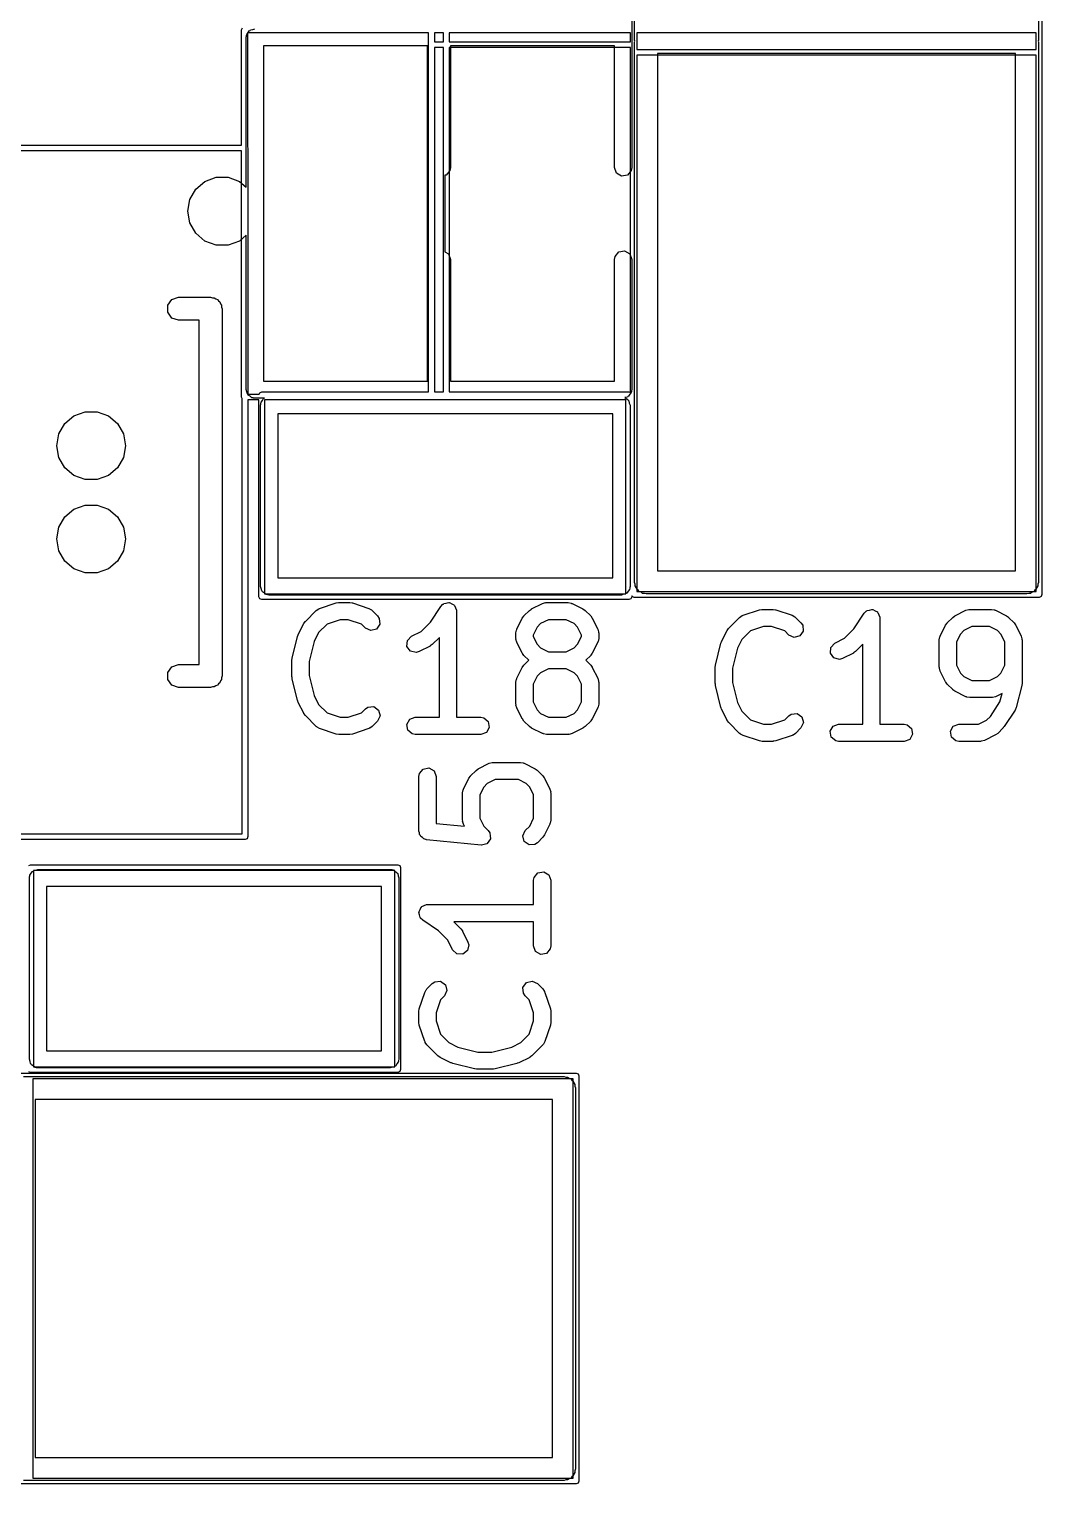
# Model space of a CAD drawing. Extents: x 107 to 207, y -142 to -86.
# Drawn here: x 181.63 to 190.45, y -111.5 to -98.82 of the extents above; entities that cross this region are included whole.
import ezdxf

# ---------------------------------------------------------------- set-up
doc = ezdxf.new("R2010")
doc.units = 0
doc.layers.add('BLACK', color=7, linetype='CONTINUOUS')

msp = doc.modelspace()

# ---------------------------------------------------------------- linework, layer by layer
at = {"layer": 'BLACK', "linetype": 'CONTINUOUS'}
for p, q in [((190.455, -94.105), (190.455, -98.83)), ((186.905, -98.92), (186.905, -94.21)), ((190.425, -94.21), (190.425, -98.92)), ((186.88, -97.76), (186.88, -98.895)), ((183.48, -98.83), (183.487322, -98.812322)), ((183.48, -99.835), (183.48, -98.83)), ((183.522805, -98.87909), (183.524523, -98.869348)), ((183.524523, -98.869348), (183.537048, -98.85442)), ((183.53, -98.855), (183.53, -99.847928)), ((185.11, -98.855), (183.53, -98.855)), ((183.537048, -98.85442), (183.546791, -98.837547)), ((183.546791, -98.837547), (183.553149, -98.835232)), ((183.553149, -98.835232), (183.5575, -98.830048)), ((183.5575, -98.830048), (183.576691, -98.826663)), ((183.576691, -98.826663), (183.595, -98.82)), ((185.11, -101.985), (185.11, -98.855)), ((185.16, -98.855), (185.16, -98.935)), ((185.24, -98.855), (185.16, -98.855)), ((185.24, -98.935), (185.24, -98.855)), ((185.29, -98.855), (185.29, -98.935)), ((186.87, -98.855), (185.29, -98.855)), ((186.87, -98.935), (186.87, -98.855)), ((186.925, -98.855), (186.925, -99)), ((190.405, -98.855), (186.925, -98.855)), ((190.405, -99), (190.405, -98.855)), ((190.455, -98.83), (190.455, -103.75)), ((183.52, -98.895), (183.521717, -98.885258)), ((183.52, -100.200538), (183.52, -98.895)), ((183.521139, -98.881976), (183.522805, -98.87909)), ((183.521717, -98.885258), (183.521139, -98.881976)), ((183.67, -98.97), (183.67, -101.89)), ((185.1, -98.97), (183.67, -98.97)), ((185.1, -101.89), (185.1, -98.97)), ((185.16, -98.935), (185.24, -98.935)), ((185.16, -98.985), (185.16, -101.985)), ((185.24, -98.985), (185.16, -98.985)), ((185.24, -101.985), (185.24, -98.985)), ((185.29, -98.935), (186.87, -98.935)), ((185.29, -98.985), (185.29, -101.985)), ((186.87, -98.985), (185.29, -98.985)), ((186.73, -98.97), (185.3, -98.97)), ((185.3, -98.97), (185.3, -100.03)), ((186.73, -100.03), (186.73, -98.97)), ((186.87, -101.991212), (186.87, -98.985)), ((186.88, -98.895), (186.88, -100.03)), ((186.907436, -98.9275), (186.905, -98.92)), ((186.905, -98.935), (186.907436, -98.9275)), ((186.905, -103.645), (186.905, -98.935)), ((186.925, -99), (190.405, -99)), ((190.425, -98.92), (190.422563, -98.9275)), ((190.422563, -98.9275), (190.425, -98.935)), ((190.425, -98.935), (190.425, -103.645)), ((186.925, -99.05), (186.925, -103.725)), ((190.405, -99.05), (186.925, -99.05)), ((187.105, -99.035), (187.105, -103.545)), ((190.225, -99.035), (187.105, -99.035)), ((190.225, -103.545), (190.225, -99.035)), ((190.405, -103.725), (190.405, -99.05)), ((179.96, -99.835), (183.48, -99.835)), ((183.48, -99.885), (179.985, -99.885)), ((183.48, -102.03), (183.48, -99.885)), ((183.53, -99.847928), (183.535, -99.86)), ((183.535, -99.86), (183.535, -102.005)), ((183.16, -100.150192), (183.257906, -100.114558)), ((183.257906, -100.114558), (183.362094, -100.114558)), ((183.362094, -100.114558), (183.46, -100.150192)), ((185.2625, -100.094952), (185.25, -100.097156)), ((185.25, -100.097156), (185.25, -100.763053)), ((185.295477, -100.055652), (185.2625, -100.094952)), ((185.3, -100.03), (185.295477, -100.055652)), ((186.747547, -100.078209), (186.73, -100.03)), ((186.791976, -100.103861), (186.747547, -100.078209)), ((186.8425, -100.094952), (186.791976, -100.103861)), ((186.875477, -100.055652), (186.8425, -100.094952)), ((186.88, -100.03), (186.875477, -100.055652)), ((183.028092, -100.307394), (183.080187, -100.217164)), ((183.080187, -100.217164), (183.16, -100.150192)), ((183.46, -100.150192), (183.52, -100.200538)), ((183.01, -100.41), (183.028092, -100.307394)), ((183.028092, -100.512606), (183.01, -100.41)), ((183.080187, -100.602836), (183.028092, -100.512606)), ((183.16, -100.669808), (183.080187, -100.602836)), ((183.52, -100.619461), (183.46, -100.669808)), ((183.52, -101.965), (183.52, -100.619461)), ((183.257906, -100.705442), (183.16, -100.669808)), ((183.362094, -100.705442), (183.257906, -100.705442)), ((183.46, -100.669808), (183.362094, -100.705442)), ((185.25, -100.763053), (185.282453, -100.781791)), ((186.734523, -100.804348), (186.7675, -100.765048)), ((186.7675, -100.765048), (186.818024, -100.756139)), ((186.818024, -100.756139), (186.862453, -100.781791)), ((185.282453, -100.781791), (185.3, -100.83)), ((185.3, -100.83), (185.3, -101.89)), ((186.73, -100.83), (186.734523, -100.804348)), ((186.73, -101.89), (186.73, -100.83)), ((186.862453, -100.781791), (186.88, -100.83)), ((186.88, -100.83), (186.88, -101.965)), ((182.835694, -101.229098), (182.872021, -101.179098)), ((182.835694, -101.290902), (182.835694, -101.229098)), ((182.872021, -101.179098), (182.9308, -101.16)), ((182.9308, -101.16), (183.21, -101.16)), ((183.21, -101.16), (183.225063, -101.164894)), ((183.225063, -101.164894), (183.240902, -101.164894)), ((183.240902, -101.164894), (183.253715, -101.174203)), ((183.253715, -101.174203), (183.268779, -101.179098)), ((183.268779, -101.179098), (183.278088, -101.191911)), ((183.278088, -101.191911), (183.290902, -101.201221)), ((183.290902, -101.201221), (183.295796, -101.216284)), ((183.295796, -101.216284), (183.305106, -101.229098)), ((183.305106, -101.229098), (183.305106, -101.244937)), ((183.305106, -101.244937), (183.31, -101.26)), ((183.31, -101.26), (183.31, -104.46)), ((182.872021, -101.340902), (182.835694, -101.290902)), ((182.9308, -101.36), (182.872021, -101.340902)), ((183.11, -101.36), (182.9308, -101.36)), ((183.11, -104.36), (183.11, -101.36)), ((183.67, -101.89), (185.1, -101.89)), ((185.3, -101.89), (186.73, -101.89)), ((183.485, -102.042071), (183.48, -102.03)), ((183.485, -105.835), (183.485, -102.042071)), ((183.526663, -101.983308), (183.52, -101.965)), ((183.530048, -102.0025), (183.526663, -101.983308)), ((183.535232, -102.00685), (183.530048, -102.0025)), ((183.535, -102.005), (183.632071, -102.005)), ((183.537547, -102.013209), (183.535232, -102.00685)), ((183.55442, -102.022951), (183.537547, -102.013209)), ((183.569348, -102.035477), (183.55442, -102.022951)), ((183.57909, -102.037194), (183.569348, -102.035477)), ((183.581976, -102.038861), (183.57909, -102.037194)), ((183.585258, -102.038282), (183.581976, -102.038861)), ((183.595, -102.04), (183.585258, -102.038282)), ((183.678345, -102.04), (183.595, -102.04)), ((183.632071, -102.005), (183.637322, -101.992322)), ((183.637322, -101.992322), (183.655, -101.985)), ((183.655, -101.985), (185.11, -101.985)), ((183.662048, -102.05942), (183.671791, -102.042547)), ((183.671791, -102.042547), (183.678149, -102.040232)), ((183.678149, -102.040232), (183.678345, -102.04)), ((185.16, -101.985), (185.24, -101.985)), ((185.29, -101.985), (186.855, -101.985)), ((186.823308, -102.033336), (186.821137, -102.034126)), ((186.821137, -102.034126), (186.830579, -102.042048)), ((186.8425, -102.029952), (186.823308, -102.033336)), ((186.830579, -102.042048), (186.847453, -102.051791)), ((186.84685, -102.024767), (186.8425, -102.029952)), ((186.853209, -102.022453), (186.84685, -102.024767)), ((186.862951, -102.005579), (186.853209, -102.022453)), ((186.855, -101.985), (186.87, -101.991212)), ((186.875477, -101.990652), (186.862951, -102.005579)), ((186.877194, -101.980909), (186.875477, -101.990652)), ((186.878861, -101.978024), (186.877194, -101.980909)), ((186.88, -101.965), (186.878282, -101.974741)), ((186.878282, -101.974741), (186.878861, -101.978024)), ((182.0188, -102.193792), (182.116706, -102.158158)), ((182.116706, -102.158158), (182.220894, -102.158158)), ((182.220894, -102.158158), (182.3188, -102.193792)), ((183.63, -102.055), (183.535, -102.055)), ((183.535, -102.055), (183.535, -105.86)), ((183.63, -103.77), (183.63, -102.055)), ((183.645, -102.1), (183.646717, -102.090258)), ((183.645, -103.68), (183.645, -102.1)), ((183.646139, -102.086976), (183.647805, -102.08409)), ((183.646717, -102.090258), (183.646139, -102.086976)), ((183.647805, -102.08409), (183.649523, -102.074348)), ((183.649523, -102.074348), (183.662048, -102.05942)), ((183.68, -102.055), (183.68, -103.745)), ((185.135, -102.055), (183.68, -102.055)), ((185.265, -102.055), (185.135, -102.055)), ((186.83, -102.055), (185.265, -102.055)), ((186.83, -103.745), (186.83, -102.055)), ((186.847453, -102.051791), (186.849767, -102.058149)), ((186.849767, -102.058149), (186.854952, -102.0625)), ((186.854952, -102.0625), (186.858336, -102.081691)), ((186.858336, -102.081691), (186.865, -102.1)), ((186.865, -102.1), (186.865, -103.68)), ((181.886892, -102.350994), (181.938987, -102.260764)), ((181.938987, -102.260764), (182.0188, -102.193792)), ((182.3188, -102.193792), (182.398613, -102.260764)), ((182.398613, -102.260764), (182.450708, -102.350994)), ((183.795, -102.175), (183.795, -103.605)), ((186.715, -102.175), (183.795, -102.175)), ((186.715, -103.605), (186.715, -102.175)), ((181.8688, -102.4536), (181.886892, -102.350994)), ((182.450708, -102.350994), (182.4688, -102.4536)), ((181.886892, -102.556206), (181.8688, -102.4536)), ((182.4688, -102.4536), (182.450708, -102.556206)), ((181.938987, -102.646436), (181.886892, -102.556206)), ((182.0188, -102.713408), (181.938987, -102.646436)), ((182.398613, -102.646436), (182.3188, -102.713408)), ((182.450708, -102.556206), (182.398613, -102.646436)), ((182.116706, -102.749042), (182.0188, -102.713408)), ((182.220894, -102.749042), (182.116706, -102.749042)), ((182.3188, -102.713408), (182.220894, -102.749042)), ((181.938987, -103.073564), (182.0188, -103.006592)), ((182.0188, -103.006592), (182.116706, -102.970958)), ((182.116706, -102.970958), (182.220894, -102.970958)), ((182.220894, -102.970958), (182.3188, -103.006592)), ((182.3188, -103.006592), (182.398613, -103.073564)), ((181.8688, -103.2664), (181.886892, -103.163794)), ((181.886892, -103.163794), (181.938987, -103.073564)), ((182.398613, -103.073564), (182.450708, -103.163794)), ((182.450708, -103.163794), (182.4688, -103.2664)), ((181.886892, -103.369006), (181.8688, -103.2664)), ((182.4688, -103.2664), (182.450708, -103.369006)), ((181.938987, -103.459236), (181.886892, -103.369006)), ((182.450708, -103.369006), (182.398613, -103.459236)), ((182.0188, -103.526208), (181.938987, -103.459236)), ((182.116706, -103.561842), (182.0188, -103.526208)), ((182.220894, -103.561842), (182.116706, -103.561842)), ((182.3188, -103.526208), (182.220894, -103.561842)), ((182.398613, -103.459236), (182.3188, -103.526208)), ((187.105, -103.545), (190.225, -103.545)), ((183.651663, -103.698308), (183.645, -103.68)), ((183.795, -103.605), (186.715, -103.605)), ((186.863861, -103.693024), (186.862194, -103.695909)), ((186.865, -103.68), (186.863282, -103.689741)), ((186.863282, -103.689741), (186.863861, -103.693024)), ((186.909894, -103.660062), (186.905, -103.645)), ((186.909894, -103.675902), (186.909894, -103.660062)), ((186.919203, -103.688715), (186.909894, -103.675902)), ((186.924098, -103.703779), (186.919203, -103.688715)), ((190.410796, -103.688715), (190.405902, -103.703779)), ((190.420106, -103.675902), (190.410796, -103.688715)), ((190.425, -103.645), (190.420106, -103.660062)), ((190.420106, -103.660062), (190.420106, -103.675902)), ((183.637322, -103.787678), (183.63, -103.77)), ((183.655, -103.795), (183.637322, -103.787678)), ((183.655048, -103.7175), (183.651663, -103.698308)), ((186.855, -103.795), (183.655, -103.795)), ((183.660232, -103.72185), (183.655048, -103.7175)), ((183.662547, -103.728209), (183.660232, -103.72185)), ((183.67942, -103.737951), (183.662547, -103.728209)), ((183.694348, -103.750477), (183.67942, -103.737951)), ((183.68, -103.745), (186.83, -103.745)), ((183.70409, -103.752194), (183.694348, -103.750477)), ((183.706976, -103.753861), (183.70409, -103.752194)), ((183.710258, -103.753282), (183.706976, -103.753861)), ((183.72, -103.755), (183.710258, -103.753282)), ((186.79, -103.755), (183.72, -103.755)), ((184.30271, -103.823668), (184.32489, -103.820378)), ((184.32489, -103.820378), (184.326428, -103.819819)), ((184.326428, -103.819819), (184.421666, -103.819819)), ((184.421666, -103.819819), (184.443748, -103.823712)), ((185.262741, -103.826087), (185.283636, -103.819974)), ((185.283636, -103.819974), (185.287585, -103.821706)), ((185.287585, -103.821706), (185.291833, -103.820958)), ((185.291833, -103.820958), (185.310681, -103.83184)), ((186.102411, -103.827737), (186.127377, -103.820311)), ((186.127377, -103.820311), (186.131738, -103.821352)), ((186.131738, -103.821352), (186.135952, -103.819819)), ((186.135952, -103.819819), (186.326428, -103.819819)), ((186.326428, -103.819819), (186.35208, -103.824342)), ((186.808308, -103.748336), (186.79, -103.755)), ((186.8275, -103.744952), (186.808308, -103.748336)), ((186.83185, -103.739767), (186.8275, -103.744952)), ((186.838209, -103.737453), (186.83185, -103.739767)), ((186.847951, -103.720579), (186.838209, -103.737453)), ((186.860477, -103.705652), (186.847951, -103.720579)), ((186.872678, -103.787678), (186.855, -103.795)), ((186.862194, -103.695909), (186.860477, -103.705652)), ((186.88, -103.77), (186.872678, -103.787678)), ((186.882322, -103.767678), (186.88, -103.762071)), ((186.88, -103.762071), (186.88, -103.77)), ((186.9, -103.775), (186.882322, -103.767678)), ((190.43, -103.775), (186.9, -103.775)), ((186.936911, -103.713088), (186.924098, -103.703779)), ((186.925, -103.725), (190.405, -103.725)), ((186.946221, -103.725902), (186.936911, -103.713088)), ((186.961284, -103.730796), (186.946221, -103.725902)), ((186.974098, -103.740106), (186.961284, -103.730796)), ((186.989937, -103.740106), (186.974098, -103.740106)), ((187.005, -103.745), (186.989937, -103.740106)), ((190.325, -103.745), (187.005, -103.745)), ((190.340063, -103.740106), (190.325, -103.745)), ((190.355902, -103.740106), (190.340063, -103.740106)), ((190.368715, -103.730796), (190.355902, -103.740106)), ((190.383779, -103.725902), (190.368715, -103.730796)), ((190.393088, -103.713088), (190.383779, -103.725902)), ((190.405902, -103.703779), (190.393088, -103.713088)), ((190.447678, -103.767678), (190.43, -103.775)), ((190.455, -103.75), (190.447678, -103.767678)), ((184.0353, -103.984643), (184.130538, -103.889405)), ((184.130538, -103.889405), (184.151875, -103.874464)), ((184.151875, -103.874464), (184.156343, -103.874073)), ((184.156343, -103.874073), (184.159854, -103.871287)), ((184.159854, -103.871287), (184.30271, -103.823668)), ((184.443748, -103.823712), (184.445383, -103.823668)), ((184.445383, -103.823668), (184.58824, -103.871287)), ((184.58824, -103.871287), (184.611145, -103.883689)), ((184.611145, -103.883689), (184.613492, -103.88751)), ((184.613492, -103.88751), (184.617556, -103.889405)), ((184.617556, -103.889405), (184.665175, -103.937024)), ((184.665175, -103.937024), (184.680115, -103.958361)), ((185.125285, -103.989896), (185.216405, -103.853216)), ((185.216405, -103.853216), (185.234398, -103.834381)), ((185.234398, -103.834381), (185.238537, -103.833169)), ((185.238537, -103.833169), (185.241309, -103.829867)), ((185.241309, -103.829867), (185.262741, -103.826087)), ((185.310681, -103.83184), (185.330616, -103.840587)), ((185.330616, -103.840587), (185.332527, -103.844454)), ((185.332527, -103.844454), (185.336262, -103.84661)), ((185.336262, -103.84661), (185.343706, -103.867063)), ((185.343706, -103.867063), (185.353354, -103.886576)), ((185.353354, -103.886576), (185.352333, -103.890765)), ((185.352333, -103.890765), (185.353809, -103.894819)), ((185.353809, -103.894819), (185.353809, -104.819819)), ((185.926013, -103.956516), (185.939371, -103.938505)), ((185.939371, -103.938505), (185.940062, -103.937024)), ((185.940062, -103.937024), (185.987681, -103.889405)), ((185.987681, -103.889405), (186.006047, -103.876545)), ((186.006047, -103.876545), (186.007173, -103.875356)), ((186.007173, -103.875356), (186.102411, -103.827737)), ((186.35208, -103.824342), (186.355515, -103.827224)), ((186.355515, -103.827224), (186.359969, -103.827737)), ((186.359969, -103.827737), (186.455207, -103.875356)), ((186.455207, -103.875356), (186.473217, -103.888714)), ((186.473217, -103.888714), (186.474699, -103.889405)), ((186.474699, -103.889405), (186.522318, -103.937024)), ((186.522318, -103.937024), (186.535177, -103.95539)), ((187.820538, -103.949405), (187.841875, -103.934464)), ((187.841875, -103.934464), (187.846343, -103.934073)), ((187.846343, -103.934073), (187.849854, -103.931287)), ((187.849854, -103.931287), (187.99271, -103.883668)), ((187.99271, -103.883668), (188.01489, -103.880378)), ((188.01489, -103.880378), (188.016428, -103.879819)), ((188.016428, -103.879819), (188.111666, -103.879819)), ((188.111666, -103.879819), (188.133748, -103.883712)), ((188.133748, -103.883712), (188.135383, -103.883668)), ((188.135383, -103.883668), (188.27824, -103.931287)), ((188.27824, -103.931287), (188.301145, -103.943689)), ((188.301145, -103.943689), (188.303492, -103.94751)), ((188.303492, -103.94751), (188.307556, -103.949405)), ((188.815285, -104.049896), (188.906405, -103.913216)), ((188.906405, -103.913216), (188.924398, -103.894381)), ((188.924398, -103.894381), (188.928537, -103.893169)), ((188.928537, -103.893169), (188.931309, -103.889867)), ((188.931309, -103.889867), (188.952741, -103.886087)), ((188.952741, -103.886087), (188.973636, -103.879974)), ((188.973636, -103.879974), (188.977585, -103.881706)), ((188.977585, -103.881706), (188.981833, -103.880958)), ((188.981833, -103.880958), (189.000681, -103.89184)), ((189.000681, -103.89184), (189.020616, -103.900587)), ((189.020616, -103.900587), (189.022527, -103.904454)), ((189.022527, -103.904454), (189.026262, -103.90661)), ((189.026262, -103.90661), (189.033706, -103.927063)), ((189.033706, -103.927063), (189.043354, -103.946576)), ((189.043354, -103.946576), (189.042333, -103.950765)), ((189.677681, -103.949405), (189.696047, -103.936545)), ((189.696047, -103.936545), (189.697173, -103.935356)), ((189.697173, -103.935356), (189.792411, -103.887737)), ((189.792411, -103.887737), (189.817377, -103.880311)), ((189.817377, -103.880311), (189.821738, -103.881352)), ((189.821738, -103.881352), (189.825952, -103.879819)), ((189.825952, -103.879819), (190.016428, -103.879819)), ((190.016428, -103.879819), (190.04208, -103.884342)), ((190.04208, -103.884342), (190.045515, -103.887224)), ((190.045515, -103.887224), (190.049969, -103.887737)), ((190.049969, -103.887737), (190.145207, -103.935356)), ((190.145207, -103.935356), (190.163217, -103.948714)), ((183.973632, -104.099373), (184.021251, -104.004135)), ((184.021251, -104.004135), (184.034609, -103.986124)), ((184.034609, -103.986124), (184.0353, -103.984643)), ((184.224085, -104.00799), (184.149972, -104.082103)), ((184.338598, -103.969819), (184.224085, -104.00799)), ((184.409496, -103.969819), (184.338598, -103.969819)), ((184.524009, -104.00799), (184.409496, -103.969819)), ((184.559109, -104.04309), (184.524009, -104.00799)), ((184.605605, -104.064771), (184.559109, -104.04309)), ((184.65516, -104.051494), (184.605605, -104.064771)), ((184.684586, -104.009468), (184.65516, -104.051494)), ((184.680115, -103.958361), (184.684586, -104.009468)), ((184.959554, -104.113451), (185.043906, -104.071275)), ((185.043906, -104.071275), (185.125285, -103.989896)), ((185.870476, -104.085295), (185.874999, -104.059643)), ((185.874999, -104.059643), (185.877881, -104.056207)), ((185.877881, -104.056207), (185.878394, -104.051754)), ((185.878394, -104.051754), (185.926013, -103.956516)), ((186.054734, -104.034484), (186.020476, -104.103)), ((186.085141, -104.004077), (186.054734, -104.034484)), ((186.153657, -103.969819), (186.085141, -104.004077)), ((186.308723, -103.969819), (186.153657, -103.969819)), ((186.377239, -104.004077), (186.308723, -103.969819)), ((186.407646, -104.034484), (186.377239, -104.004077)), ((186.441904, -104.103), (186.407646, -104.034484)), ((186.535177, -103.95539), (186.536367, -103.956516)), ((186.536367, -103.956516), (186.583986, -104.051754)), ((186.583986, -104.051754), (186.591412, -104.07672)), ((187.663632, -104.159373), (187.711251, -104.064135)), ((187.711251, -104.064135), (187.724609, -104.046124)), ((187.724609, -104.046124), (187.7253, -104.044643)), ((187.7253, -104.044643), (187.820538, -103.949405)), ((187.914085, -104.06799), (187.839972, -104.142103)), ((188.028598, -104.029819), (187.914085, -104.06799)), ((188.099496, -104.029819), (188.028598, -104.029819)), ((188.214009, -104.06799), (188.099496, -104.029819)), ((188.249109, -104.10309), (188.214009, -104.06799)), ((188.307556, -103.949405), (188.355175, -103.997024)), ((188.374586, -104.069468), (188.34516, -104.111494)), ((188.355175, -103.997024), (188.370115, -104.018361)), ((188.370115, -104.018361), (188.374586, -104.069468)), ((188.733906, -104.131275), (188.815285, -104.049896)), ((189.042333, -103.950765), (189.043809, -103.954819)), ((189.043809, -103.954819), (189.043809, -104.879819)), ((189.568394, -104.111754), (189.616013, -104.016516)), ((189.616013, -104.016516), (189.629371, -103.998505)), ((189.629371, -103.998505), (189.630062, -103.997024)), ((189.630062, -103.997024), (189.677681, -103.949405)), ((189.775141, -104.064077), (189.744734, -104.094484)), ((189.843657, -104.029819), (189.775141, -104.064077)), ((189.998723, -104.029819), (189.843657, -104.029819)), ((190.067239, -104.064077), (189.998723, -104.029819)), ((190.097646, -104.094484), (190.067239, -104.064077)), ((190.163217, -103.948714), (190.164699, -103.949405)), ((190.164699, -103.949405), (190.212318, -103.997024)), ((190.212318, -103.997024), (190.225177, -104.01539)), ((190.225177, -104.01539), (190.226367, -104.016516)), ((190.226367, -104.016516), (190.273986, -104.111754)), ((183.920334, -104.3052), (183.967953, -104.114724)), ((183.967953, -104.114724), (183.973225, -104.102901)), ((183.973225, -104.102901), (183.973632, -104.099373)), ((184.111478, -104.15909), (184.068095, -104.332624)), ((184.149972, -104.082103), (184.111478, -104.15909)), ((184.921207, -104.201916), (184.924282, -104.150705)), ((184.951771, -104.243121), (184.921207, -104.201916)), ((184.924282, -104.150705), (184.959554, -104.113451)), ((185.121874, -104.199996), (185.026636, -104.247615)), ((185.122999, -104.198806), (185.121874, -104.199996)), ((185.141366, -104.185947), (185.122999, -104.198806)), ((185.203809, -104.123504), (185.141366, -104.185947)), ((185.203809, -104.819819), (185.203809, -104.123504)), ((185.870476, -104.132914), (185.870476, -104.085295)), ((185.872009, -104.137127), (185.870476, -104.132914)), ((185.870968, -104.141488), (185.872009, -104.137127)), ((185.878394, -104.166455), (185.870968, -104.141488)), ((185.926013, -104.261693), (185.878394, -104.166455)), ((186.020476, -104.103), (186.020476, -104.115209)), ((186.020476, -104.115209), (186.054734, -104.183725)), ((186.054734, -104.183725), (186.085141, -104.214132)), ((186.377239, -104.214132), (186.407646, -104.183725)), ((186.407646, -104.183725), (186.441904, -104.115209)), ((186.441904, -104.115209), (186.441904, -104.103)), ((186.583986, -104.166455), (186.536367, -104.261693)), ((186.584498, -104.162001), (186.583986, -104.166455)), ((186.587381, -104.158566), (186.584498, -104.162001)), ((186.591904, -104.132914), (186.587381, -104.158566)), ((186.591412, -104.07672), (186.59037, -104.081081)), ((186.59037, -104.081081), (186.591904, -104.085295)), ((186.591904, -104.085295), (186.591904, -104.132914)), ((187.610334, -104.3652), (187.657953, -104.174724)), ((187.657953, -104.174724), (187.663225, -104.162901)), ((187.663225, -104.162901), (187.663632, -104.159373)), ((187.839972, -104.142103), (187.801478, -104.21909)), ((188.295605, -104.124771), (188.249109, -104.10309)), ((188.34516, -104.111494), (188.295605, -104.124771)), ((188.614282, -104.210705), (188.649554, -104.173451)), ((188.649554, -104.173451), (188.733906, -104.131275)), ((188.893809, -104.183504), (188.831366, -104.245947)), ((188.893809, -104.879819), (188.893809, -104.183504)), ((189.560476, -104.145295), (189.564999, -104.119643)), ((189.560476, -104.38339), (189.560476, -104.145295)), ((189.564999, -104.119643), (189.567881, -104.116207)), ((189.567881, -104.116207), (189.568394, -104.111754)), ((189.744734, -104.094484), (189.710476, -104.163)), ((189.710476, -104.163), (189.710476, -104.365685)), ((190.131904, -104.163), (190.097646, -104.094484)), ((190.131904, -104.365685), (190.131904, -104.163)), ((190.273986, -104.111754), (190.281412, -104.13672)), ((190.281412, -104.13672), (190.28037, -104.141081)), ((190.28037, -104.141081), (190.281904, -104.145295)), ((190.281904, -104.145295), (190.281904, -104.526247)), ((183.918095, -104.32339), (183.920694, -104.308648)), ((183.918095, -104.466247), (183.918095, -104.32339)), ((183.920694, -104.308648), (183.920334, -104.3052)), ((185.001669, -104.255041), (184.951771, -104.243121)), ((185.026636, -104.247615), (185.001669, -104.255041)), ((185.927202, -104.262818), (185.926013, -104.261693)), ((185.940062, -104.281185), (185.927202, -104.262818)), ((185.982267, -104.32339), (185.940062, -104.281185)), ((185.940062, -104.365595), (185.982267, -104.32339)), ((186.085141, -104.214132), (186.153657, -104.24839)), ((186.153657, -104.24839), (186.308723, -104.24839)), ((186.308723, -104.24839), (186.377239, -104.214132)), ((186.522318, -104.281185), (186.480113, -104.32339)), ((186.480113, -104.32339), (186.522318, -104.365595)), ((186.523009, -104.279703), (186.522318, -104.281185)), ((186.536367, -104.261693), (186.523009, -104.279703)), ((187.801478, -104.21909), (187.758095, -104.392624)), ((188.611207, -104.261916), (188.614282, -104.210705)), ((188.641771, -104.303121), (188.611207, -104.261916)), ((188.691669, -104.315041), (188.641771, -104.303121)), ((188.716636, -104.307615), (188.691669, -104.315041)), ((188.811874, -104.259996), (188.716636, -104.307615)), ((188.812999, -104.258806), (188.811874, -104.259996)), ((188.831366, -104.245947), (188.812999, -104.258806)), ((182.835694, -104.429098), (182.872021, -104.379098)), ((182.835694, -104.490902), (182.835694, -104.429098)), ((182.872021, -104.379098), (182.9308, -104.36)), ((182.9308, -104.36), (183.11, -104.36)), ((184.068095, -104.332624), (184.068095, -104.457013)), ((185.878394, -104.480325), (185.926013, -104.385087)), ((185.926013, -104.385087), (185.939371, -104.367076)), ((185.939371, -104.367076), (185.940062, -104.365595)), ((186.085141, -104.432648), (186.054734, -104.463055)), ((186.153657, -104.39839), (186.085141, -104.432648)), ((186.308723, -104.39839), (186.153657, -104.39839)), ((186.377239, -104.432648), (186.308723, -104.39839)), ((186.407646, -104.463055), (186.377239, -104.432648)), ((186.522318, -104.365595), (186.535177, -104.383961)), ((186.535177, -104.383961), (186.536367, -104.385087)), ((186.536367, -104.385087), (186.583986, -104.480325)), ((187.608095, -104.38339), (187.610694, -104.368648)), ((187.608095, -104.526247), (187.608095, -104.38339)), ((187.610694, -104.368648), (187.610334, -104.3652)), ((187.758095, -104.392624), (187.758095, -104.517013)), ((189.562009, -104.387603), (189.560476, -104.38339)), ((189.560968, -104.391964), (189.562009, -104.387603)), ((189.568394, -104.416931), (189.560968, -104.391964)), ((189.616013, -104.512169), (189.568394, -104.416931)), ((189.710476, -104.365685), (189.744734, -104.434201)), ((189.744734, -104.434201), (189.775141, -104.464608)), ((190.067239, -104.464608), (190.097646, -104.434201)), ((190.097646, -104.434201), (190.131904, -104.365685)), ((182.872021, -104.540902), (182.835694, -104.490902)), ((182.9308, -104.56), (182.872021, -104.540902)), ((183.21, -104.56), (182.9308, -104.56)), ((183.225063, -104.555106), (183.21, -104.56)), ((183.240902, -104.555106), (183.225063, -104.555106)), ((183.253715, -104.545796), (183.240902, -104.555106)), ((183.268779, -104.540902), (183.253715, -104.545796)), ((183.278088, -104.528088), (183.268779, -104.540902)), ((183.290902, -104.518779), (183.278088, -104.528088)), ((183.295796, -104.503715), (183.290902, -104.518779)), ((183.305106, -104.490902), (183.295796, -104.503715)), ((183.31, -104.46), (183.305106, -104.475062)), ((183.305106, -104.475062), (183.305106, -104.490902)), ((183.91928, -104.469504), (183.918095, -104.466247)), ((183.920334, -104.484437), (183.91928, -104.469504)), ((183.967953, -104.674913), (183.920334, -104.484437)), ((184.068095, -104.457013), (184.111478, -104.630547)), ((185.870476, -104.513866), (185.874999, -104.488214)), ((185.870476, -104.704342), (185.870476, -104.513866)), ((185.874999, -104.488214), (185.877881, -104.484778)), ((185.877881, -104.484778), (185.878394, -104.480325)), ((186.054734, -104.463055), (186.020476, -104.531571)), ((186.020476, -104.531571), (186.020476, -104.686637)), ((186.441904, -104.531571), (186.407646, -104.463055)), ((186.441904, -104.686637), (186.441904, -104.531571)), ((186.583986, -104.480325), (186.591412, -104.505291)), ((186.591412, -104.505291), (186.59037, -104.509652)), ((186.59037, -104.509652), (186.591904, -104.513866)), ((186.591904, -104.513866), (186.591904, -104.704342)), ((187.60928, -104.529504), (187.608095, -104.526247)), ((187.610334, -104.544437), (187.60928, -104.529504)), ((187.657953, -104.734913), (187.610334, -104.544437)), ((187.758095, -104.517013), (187.801478, -104.690547)), ((189.617202, -104.513294), (189.616013, -104.512169)), ((189.630062, -104.531661), (189.617202, -104.513294)), ((189.677681, -104.57928), (189.630062, -104.531661)), ((189.679162, -104.579971), (189.677681, -104.57928)), ((189.697173, -104.593329), (189.679162, -104.579971)), ((189.775141, -104.464608), (189.843657, -104.498866)), ((189.843657, -104.498866), (189.998723, -104.498866)), ((189.998723, -104.498866), (190.067239, -104.464608)), ((190.279665, -104.544437), (190.232046, -104.734913)), ((190.281904, -104.526247), (190.279304, -104.540988)), ((190.279304, -104.540988), (190.279665, -104.544437)), ((183.969941, -104.677857), (183.967953, -104.674913)), ((183.973632, -104.690264), (183.969941, -104.677857)), ((184.021251, -104.785502), (183.973632, -104.690264)), ((184.111478, -104.630547), (184.149972, -104.707534)), ((184.149972, -104.707534), (184.224085, -104.781648)), ((185.872009, -104.708555), (185.870476, -104.704342)), ((185.870968, -104.712916), (185.872009, -104.708555)), ((186.020476, -104.686637), (186.054734, -104.755153)), ((186.407645, -104.755153), (186.441904, -104.686637)), ((186.591904, -104.704342), (186.587381, -104.729994)), ((187.801478, -104.690547), (187.839972, -104.767534)), ((189.792411, -104.640948), (189.697173, -104.593329)), ((189.796864, -104.64146), (189.792411, -104.640948)), ((189.8003, -104.644343), (189.796864, -104.64146)), ((189.825952, -104.648866), (189.8003, -104.644343)), ((190.016428, -104.648866), (189.825952, -104.648866)), ((190.00576, -104.8118), (190.089675, -104.685929)), ((190.020641, -104.647332), (190.016428, -104.648866)), ((190.025002, -104.648374), (190.020641, -104.647332)), ((190.049969, -104.640948), (190.025002, -104.648374)), ((190.108199, -104.611833), (190.049969, -104.640948)), ((190.089675, -104.685929), (190.108199, -104.611833)), ((184.022437, -104.786625), (184.021251, -104.785502)), ((184.0353, -104.804994), (184.022437, -104.786625)), ((184.130538, -104.900233), (184.0353, -104.804994)), ((184.224085, -104.781648), (184.338598, -104.819819)), ((184.338598, -104.819819), (184.409496, -104.819819)), ((184.409496, -104.819819), (184.524009, -104.781647)), ((184.524009, -104.781647), (184.559108, -104.746548)), ((184.559108, -104.746548), (184.580445, -104.731607)), ((184.580445, -104.731607), (184.631553, -104.727135)), ((184.631553, -104.727135), (184.673578, -104.756561)), ((184.686856, -104.806116), (184.665175, -104.852613)), ((184.673578, -104.756561), (184.686856, -104.806116)), ((184.944886, -104.837366), (184.993095, -104.819819)), ((184.993095, -104.819819), (185.203809, -104.819819)), ((185.353809, -104.819819), (185.564523, -104.819819)), ((185.564523, -104.819819), (185.590175, -104.824342)), ((185.590175, -104.824342), (185.629475, -104.857319)), ((185.878394, -104.737883), (185.870968, -104.712916)), ((185.926013, -104.833121), (185.878394, -104.737883)), ((185.927201, -104.834246), (185.926013, -104.833121)), ((185.940061, -104.852612), (185.927201, -104.834246)), ((186.054734, -104.755153), (186.085141, -104.785561)), ((186.085141, -104.785561), (186.153657, -104.819819)), ((186.153657, -104.819819), (186.308723, -104.819819)), ((186.308723, -104.819819), (186.377238, -104.785561)), ((186.377238, -104.785561), (186.407645, -104.755153)), ((186.536367, -104.833121), (186.523008, -104.851131)), ((186.583986, -104.737883), (186.536367, -104.833121)), ((186.584498, -104.733429), (186.583986, -104.737883)), ((186.587381, -104.729994), (186.584498, -104.733429)), ((187.659941, -104.737857), (187.657953, -104.734913)), ((187.663632, -104.750264), (187.659941, -104.737857)), ((187.711251, -104.845502), (187.663632, -104.750264)), ((187.839972, -104.767534), (187.914085, -104.841648)), ((188.214009, -104.841647), (188.249108, -104.806548)), ((188.249108, -104.806548), (188.270445, -104.791607)), ((188.270445, -104.791607), (188.321553, -104.787135)), ((188.321553, -104.787135), (188.363578, -104.816561)), ((188.363578, -104.816561), (188.376856, -104.866116)), ((189.972, -104.845561), (190.00576, -104.8118)), ((190.221689, -104.758325), (190.126451, -104.901183)), ((190.221791, -104.757905), (190.221689, -104.758325)), ((190.232046, -104.734913), (190.221791, -104.757905)), ((184.134602, -104.902128), (184.130538, -104.900233)), ((184.136949, -104.905948), (184.134602, -104.902128)), ((184.159854, -104.918351), (184.136949, -104.905948)), ((184.30271, -104.96597), (184.159854, -104.918351)), ((184.58824, -104.918351), (184.445383, -104.96597)), ((184.591751, -104.915563), (184.58824, -104.918351)), ((184.59622, -104.915173), (184.591751, -104.915563)), ((184.617557, -104.900232), (184.59622, -104.915173)), ((184.665175, -104.852613), (184.617557, -104.900232)), ((184.919234, -104.881795), (184.944886, -104.837366)), ((184.928143, -104.932319), (184.919234, -104.881795)), ((184.967443, -104.965296), (184.928143, -104.932319)), ((185.612732, -104.952272), (185.564523, -104.969819)), ((185.638384, -104.907843), (185.612732, -104.952272)), ((185.629475, -104.857319), (185.638384, -104.907843)), ((185.98768, -104.900232), (185.940061, -104.852612)), ((185.989161, -104.900922), (185.98768, -104.900232)), ((186.007173, -104.914282), (185.989161, -104.900922)), ((186.102411, -104.961901), (186.007173, -104.914282)), ((186.106864, -104.962413), (186.102411, -104.961901)), ((186.1103, -104.965296), (186.106864, -104.962413)), ((186.359969, -104.961901), (186.335002, -104.969327)), ((186.455207, -104.914282), (186.359969, -104.961901)), ((186.456331, -104.913094), (186.455207, -104.914282)), ((186.4747, -104.900232), (186.456331, -104.913094)), ((186.522318, -104.852613), (186.4747, -104.900232)), ((186.523008, -104.851131), (186.522318, -104.852613)), ((187.712437, -104.846625), (187.711251, -104.845502)), ((187.7253, -104.864994), (187.712437, -104.846625)), ((187.820538, -104.960233), (187.7253, -104.864994)), ((187.824602, -104.962128), (187.820538, -104.960233)), ((187.826949, -104.965948), (187.824602, -104.962128)), ((187.914085, -104.841648), (188.028598, -104.879819)), ((188.028598, -104.879819), (188.099496, -104.879819)), ((188.099496, -104.879819), (188.214009, -104.841647)), ((188.307557, -104.960232), (188.28622, -104.975173)), ((188.355175, -104.912613), (188.307557, -104.960232)), ((188.376856, -104.866116), (188.355175, -104.912613)), ((188.609234, -104.941795), (188.634886, -104.897366)), ((188.618143, -104.992319), (188.609234, -104.941795)), ((188.634886, -104.897366), (188.683095, -104.879819)), ((188.683095, -104.879819), (188.893809, -104.879819)), ((189.043809, -104.879819), (189.254523, -104.879819)), ((189.254523, -104.879819), (189.280175, -104.884342)), ((189.280175, -104.884342), (189.319475, -104.917319)), ((189.319475, -104.917319), (189.328384, -104.967843)), ((189.656853, -104.941795), (189.682505, -104.897366)), ((189.665762, -104.992319), (189.656853, -104.941795)), ((189.682505, -104.897366), (189.730714, -104.879819)), ((189.730714, -104.879819), (189.903485, -104.879819)), ((189.903485, -104.879819), (189.972, -104.845561)), ((190.069462, -104.960232), (190.051093, -104.973094)), ((190.11708, -104.912613), (190.069462, -104.960232)), ((190.118556, -104.909446), (190.11708, -104.912613)), ((190.126451, -104.901183), (190.118556, -104.909446)), ((184.304345, -104.965925), (184.30271, -104.96597)), ((184.326428, -104.969819), (184.304345, -104.965925)), ((184.421666, -104.969819), (184.326428, -104.969819)), ((184.423204, -104.969258), (184.421666, -104.969819)), ((184.445383, -104.96597), (184.423204, -104.969258)), ((184.993095, -104.969819), (184.967443, -104.965296)), ((185.564523, -104.969819), (184.993095, -104.969819)), ((186.135952, -104.969819), (186.1103, -104.965296)), ((186.326428, -104.969819), (186.135952, -104.969819)), ((186.330641, -104.968285), (186.326428, -104.969819)), ((186.335002, -104.969327), (186.330641, -104.968285)), ((187.849854, -104.978351), (187.826949, -104.965948)), ((187.99271, -105.02597), (187.849854, -104.978351)), ((187.994345, -105.025925), (187.99271, -105.02597)), ((188.016428, -105.029819), (187.994345, -105.025925)), ((188.111666, -105.029819), (188.016428, -105.029819)), ((188.113204, -105.029258), (188.111666, -105.029819)), ((188.135383, -105.02597), (188.113204, -105.029258)), ((188.27824, -104.978351), (188.135383, -105.02597)), ((188.281751, -104.975563), (188.27824, -104.978351)), ((188.28622, -104.975173), (188.281751, -104.975563)), ((188.657443, -105.025296), (188.618143, -104.992319)), ((188.683095, -105.029819), (188.657443, -105.025296)), ((189.254523, -105.029819), (188.683095, -105.029819)), ((189.302732, -105.012272), (189.254523, -105.029819)), ((189.328384, -104.967843), (189.302732, -105.012272)), ((189.705062, -105.025296), (189.665762, -104.992319)), ((189.730714, -105.029819), (189.705062, -105.025296)), ((189.92119, -105.029819), (189.730714, -105.029819)), ((189.925403, -105.028285), (189.92119, -105.029819)), ((189.929764, -105.029327), (189.925403, -105.028285)), ((189.954731, -105.021901), (189.929764, -105.029327)), ((190.049969, -104.974282), (189.954731, -105.021901)), ((190.051093, -104.973094), (190.049969, -104.974282)), ((185.637706, -105.221013), (185.662672, -105.213587)), ((185.662672, -105.213587), (185.667033, -105.214628)), ((185.667033, -105.214628), (185.671247, -105.213095)), ((185.671247, -105.213095), (185.909342, -105.213095)), ((185.909342, -105.213095), (185.934994, -105.217618)), ((185.024819, -105.335714), (185.029342, -105.310062)), ((185.024819, -105.811904), (185.024819, -105.335714)), ((185.029342, -105.310062), (185.062319, -105.270762)), ((185.062319, -105.270762), (185.112843, -105.261853)), ((185.112843, -105.261853), (185.157272, -105.287505)), ((185.157272, -105.287505), (185.174819, -105.335714)), ((185.174819, -105.335714), (185.174819, -105.744029)), ((185.461308, -105.349792), (185.474666, -105.331781)), ((185.474666, -105.331781), (185.475357, -105.3303)), ((185.475357, -105.3303), (185.522976, -105.282681)), ((185.522976, -105.282681), (185.541342, -105.269821)), ((185.541342, -105.269821), (185.542468, -105.268632)), ((185.542468, -105.268632), (185.637706, -105.221013)), ((185.934994, -105.217618), (185.938429, -105.2205)), ((185.938429, -105.2205), (185.942883, -105.221013)), ((185.942883, -105.221013), (186.038121, -105.268632)), ((186.038121, -105.268632), (186.056129, -105.281988)), ((186.056129, -105.281988), (186.057612, -105.28268)), ((186.057612, -105.28268), (186.105232, -105.330299)), ((186.105232, -105.330299), (186.118094, -105.348667)), ((185.405771, -105.478571), (185.410294, -105.452919)), ((185.410294, -105.452919), (185.413176, -105.449483)), ((185.413176, -105.449483), (185.413689, -105.44503)), ((185.413689, -105.44503), (185.461308, -105.349792)), ((185.590029, -105.42776), (185.555771, -105.496276)), ((185.620436, -105.397353), (185.590029, -105.42776)), ((185.688952, -105.363095), (185.620436, -105.397353)), ((185.891637, -105.363095), (185.688952, -105.363095)), ((185.960153, -105.397353), (185.891637, -105.363095)), ((185.990561, -105.42776), (185.960153, -105.397353)), ((186.024819, -105.496276), (185.990561, -105.42776)), ((186.118094, -105.348667), (186.119282, -105.349792)), ((186.119282, -105.349792), (186.166901, -105.44503)), ((186.166901, -105.44503), (186.174327, -105.469996)), ((185.405771, -105.716666), (185.405771, -105.478571)), ((185.555771, -105.496276), (185.555771, -105.698961)), ((186.024819, -105.698961), (186.024819, -105.496276)), ((186.174327, -105.469996), (186.173285, -105.474357)), ((186.173285, -105.474357), (186.174819, -105.478571)), ((186.174819, -105.478571), (186.174819, -105.716666)), ((185.407304, -105.720879), (185.405771, -105.716666)), ((185.406263, -105.72524), (185.407304, -105.720879)), ((185.555771, -105.698961), (185.590029, -105.767477)), ((185.990561, -105.767476), (186.024819, -105.698961)), ((186.174819, -105.716666), (186.170296, -105.742318)), ((179.985, -105.835), (183.485, -105.835)), ((185.030266, -105.82687), (185.024819, -105.811904)), ((185.031458, -105.842755), (185.030266, -105.82687)), ((185.03878, -105.850261), (185.031458, -105.842755)), ((185.174819, -105.744029), (185.423009, -105.768848)), ((185.413689, -105.750207), (185.406263, -105.72524)), ((185.423009, -105.768848), (185.413689, -105.750207)), ((185.590029, -105.767477), (185.629042, -105.80649)), ((185.629042, -105.80649), (185.643982, -105.827827)), ((185.643982, -105.827827), (185.644024, -105.828318)), ((185.644024, -105.828318), (185.64437, -105.828672)), ((185.64437, -105.828672), (185.646257, -105.853832)), ((185.929866, -105.852986), (185.951548, -105.806489)), ((185.951548, -105.806489), (185.990561, -105.767476)), ((186.119282, -105.845445), (186.105922, -105.863456)), ((186.166901, -105.750207), (186.119282, -105.845445)), ((186.167413, -105.745753), (186.166901, -105.750207)), ((186.170296, -105.742318), (186.167413, -105.745753)), ((183.51, -105.885), (179.96, -105.885)), ((183.527678, -105.877678), (183.51, -105.885)), ((183.535, -105.86), (183.527678, -105.877678)), ((185.042366, -105.860113), (185.03878, -105.850261)), ((185.056159, -105.868076), (185.042366, -105.860113)), ((185.067282, -105.879479), (185.056159, -105.868076)), ((185.084102, -105.88421), (185.067282, -105.879479)), ((185.086795, -105.885765), (185.084102, -105.88421)), ((185.088537, -105.885457), (185.086795, -105.885765)), ((185.092356, -105.886532), (185.088537, -105.885457)), ((185.568546, -105.934151), (185.092356, -105.886532)), ((185.569025, -105.934028), (185.568546, -105.934151)), ((185.569472, -105.934237), (185.569025, -105.934028)), ((185.593822, -105.927712), (185.569472, -105.934237)), ((185.618262, -105.921488), (185.593822, -105.927712)), ((185.618549, -105.921087), (185.618262, -105.921488)), ((185.619027, -105.92096), (185.618549, -105.921087)), ((185.633475, -105.900324), (185.619027, -105.92096)), ((185.648207, -105.879832), (185.633475, -105.900324)), ((185.646257, -105.853832), (185.648453, -105.878934)), ((185.648453, -105.878934), (185.648169, -105.879338)), ((185.648169, -105.879338), (185.648207, -105.879832)), ((185.943143, -105.902541), (185.929866, -105.852986)), ((185.985168, -105.931967), (185.943143, -105.902541)), ((186.036275, -105.927497), (185.985168, -105.931967)), ((186.057612, -105.912557), (186.036275, -105.927497)), ((186.105232, -105.864938), (186.057612, -105.912557)), ((186.105922, -105.863456), (186.105232, -105.864938)), ((181.625, -106.111212), (181.64, -106.105)), ((181.63, -106.22), (181.631717, -106.210258)), ((181.63, -107.8), (181.63, -106.22)), ((181.631139, -106.206976), (181.632805, -106.20409)), ((181.631717, -106.210258), (181.631139, -106.206976)), ((181.632805, -106.20409), (181.634523, -106.194348)), ((181.634523, -106.194348), (181.647048, -106.17942)), ((181.64, -106.105), (184.84, -106.105)), ((181.647048, -106.17942), (181.656791, -106.162547)), ((181.656791, -106.162547), (181.663149, -106.160232)), ((181.663149, -106.160232), (181.6675, -106.155048)), ((181.665, -106.155), (181.665, -107.865)), ((184.815, -106.155), (181.665, -106.155)), ((181.6675, -106.155048), (181.686691, -106.151663)), ((181.686691, -106.151663), (181.705, -106.145)), ((181.705, -106.145), (184.775, -106.145)), ((184.775, -106.145), (184.784741, -106.146717)), ((184.784741, -106.146717), (184.788024, -106.146139)), ((184.788024, -106.146139), (184.790909, -106.147805)), ((184.790909, -106.147805), (184.800652, -106.149523)), ((184.800652, -106.149523), (184.815579, -106.162048)), ((184.815, -107.865), (184.815, -106.155)), ((184.815579, -106.162048), (184.832453, -106.171791)), ((184.832453, -106.171791), (184.834767, -106.178149)), ((184.834767, -106.178149), (184.839952, -106.1825)), ((184.839952, -106.1825), (184.843336, -106.201691)), ((184.84, -106.105), (184.857678, -106.112322)), ((184.843336, -106.201691), (184.85, -106.22)), ((184.85, -106.22), (184.85, -107.8)), ((184.857678, -106.112322), (184.865, -106.13)), ((184.865, -106.13), (184.865, -107.89)), ((186.024819, -106.240476), (186.029342, -106.214824)), ((186.029342, -106.214824), (186.062319, -106.175524)), ((186.062319, -106.175524), (186.112843, -106.166615)), ((186.112843, -106.166615), (186.157272, -106.192267)), ((186.157272, -106.192267), (186.174819, -106.240476)), ((181.78, -106.295), (181.78, -107.725)), ((184.7, -106.295), (181.78, -106.295)), ((184.7, -107.725), (184.7, -106.295)), ((186.024819, -106.45119), (186.024819, -106.240476)), ((186.174819, -106.240476), (186.174819, -106.811904)), ((185.03684, -106.494317), (185.045587, -106.474383)), ((185.045587, -106.474383), (185.049454, -106.472471)), ((185.049454, -106.472471), (185.05161, -106.468737)), ((185.05161, -106.468737), (185.072063, -106.461292)), ((185.072063, -106.461292), (185.091576, -106.451645)), ((185.091576, -106.451645), (185.095765, -106.452665)), ((185.095765, -106.452665), (185.099819, -106.45119)), ((185.099819, -106.45119), (186.024819, -106.45119)), ((185.024974, -106.521363), (185.026706, -106.517413)), ((185.031087, -106.542254), (185.024974, -106.521363)), ((185.025958, -106.513166), (185.03684, -106.494317)), ((185.026706, -106.517413), (185.025958, -106.513166)), ((185.034867, -106.56369), (185.031087, -106.542254)), ((185.03817, -106.566462), (185.034867, -106.56369)), ((185.039382, -106.570601), (185.03817, -106.566462)), ((185.058216, -106.588594), (185.039382, -106.570601)), ((185.194894, -106.679712), (185.058216, -106.588594)), ((186.024819, -106.60119), (185.328504, -106.60119)), ((185.328504, -106.60119), (185.390947, -106.663633)), ((186.024819, -106.811904), (186.024819, -106.60119)), ((185.276275, -106.761093), (185.194894, -106.679712)), ((185.390947, -106.663633), (185.403809, -106.682001)), ((185.403809, -106.682001), (185.404996, -106.683125)), ((185.404996, -106.683125), (185.452615, -106.778363)), ((185.318451, -106.845445), (185.276275, -106.761093)), ((185.355705, -106.880717), (185.318451, -106.845445)), ((185.448121, -106.853228), (185.406915, -106.883792)), ((185.460041, -106.803329), (185.448121, -106.853228)), ((185.452615, -106.778363), (185.460041, -106.803329)), ((186.042366, -106.860113), (186.024819, -106.811904)), ((186.086795, -106.885765), (186.042366, -106.860113)), ((186.170296, -106.837556), (186.137319, -106.876856)), ((186.174819, -106.811904), (186.170296, -106.837556)), ((185.406915, -106.883792), (185.355705, -106.880717)), ((186.137319, -106.876856), (186.086795, -106.885765)), ((185.028668, -107.359616), (185.076287, -107.216759)), ((185.076287, -107.216759), (185.088689, -107.193854)), ((185.088689, -107.193854), (185.09251, -107.191506)), ((185.09251, -107.191506), (185.094405, -107.187443)), ((185.094405, -107.187443), (185.142024, -107.139824)), ((185.142024, -107.139824), (185.163361, -107.124884)), ((185.163361, -107.124884), (185.214468, -107.120413)), ((185.214468, -107.120413), (185.256494, -107.149839)), ((185.269771, -107.199394), (185.24809, -107.24589)), ((185.256494, -107.149839), (185.269771, -107.199394)), ((185.932135, -107.173446), (185.961561, -107.13142)), ((185.936607, -107.224554), (185.932135, -107.173446)), ((185.951548, -107.245891), (185.936607, -107.224554)), ((185.961561, -107.13142), (186.011116, -107.118143)), ((186.011116, -107.118143), (186.057612, -107.139823)), ((186.057612, -107.139823), (186.105232, -107.187442)), ((186.105232, -107.187442), (186.120173, -107.208779)), ((186.120173, -107.208779), (186.120563, -107.213247)), ((186.120563, -107.213247), (186.123351, -107.216759)), ((186.123351, -107.216759), (186.17097, -107.359615)), ((185.024819, -107.383333), (185.028712, -107.36125)), ((185.028712, -107.36125), (185.028668, -107.359616)), ((185.21299, -107.280989), (185.174819, -107.395503)), ((185.24809, -107.24589), (185.21299, -107.280989)), ((185.986648, -107.28099), (185.951548, -107.245891)), ((186.024819, -107.395503), (185.986648, -107.28099)), ((186.17097, -107.359615), (186.174259, -107.381795)), ((185.024819, -107.478571), (185.024819, -107.383333)), ((185.025379, -107.480109), (185.024819, -107.478571)), ((185.028668, -107.502288), (185.025379, -107.480109)), ((185.174819, -107.395503), (185.174819, -107.4664)), ((185.174819, -107.4664), (185.21299, -107.580914)), ((185.986648, -107.580913), (186.024819, -107.466401)), ((186.024819, -107.466401), (186.024819, -107.395503)), ((186.174819, -107.478571), (186.170925, -107.500653)), ((186.174259, -107.381795), (186.174819, -107.383333)), ((186.174819, -107.383333), (186.174819, -107.478571)), ((185.076287, -107.645145), (185.028668, -107.502288)), ((185.21299, -107.580914), (185.287103, -107.655027)), ((185.912534, -107.655026), (185.986648, -107.580913)), ((186.17097, -107.502289), (186.123351, -107.645145)), ((186.170925, -107.500653), (186.17097, -107.502289)), ((181.78, -107.725), (184.7, -107.725)), ((185.079074, -107.648657), (185.076287, -107.645145)), ((185.079465, -107.653124), (185.079074, -107.648657)), ((185.094405, -107.674461), (185.079465, -107.653124)), ((185.189643, -107.769699), (185.094405, -107.674461)), ((185.287103, -107.655027), (185.36409, -107.69352)), ((185.36409, -107.69352), (185.537624, -107.736904)), ((185.537624, -107.736904), (185.662013, -107.736904)), ((185.662013, -107.736904), (185.835547, -107.69352)), ((185.835547, -107.69352), (185.912534, -107.655026)), ((186.105233, -107.674461), (186.009994, -107.769699)), ((186.107128, -107.670396), (186.105233, -107.674461)), ((186.110948, -107.66805), (186.107128, -107.670396)), ((186.123351, -107.645145), (186.110948, -107.66805)), ((181.636663, -107.818308), (181.63, -107.8)), ((181.640048, -107.8375), (181.636663, -107.818308)), ((181.645232, -107.84185), (181.640048, -107.8375)), ((181.647547, -107.848209), (181.645232, -107.84185)), ((181.66442, -107.857951), (181.647547, -107.848209)), ((181.679348, -107.870477), (181.66442, -107.857951)), ((181.665, -107.865), (184.815, -107.865)), ((181.68909, -107.872194), (181.679348, -107.870477)), ((181.691976, -107.873861), (181.68909, -107.872194)), ((181.695258, -107.873282), (181.691976, -107.873861)), ((181.705, -107.875), (181.695258, -107.873282)), ((184.775, -107.875), (181.705, -107.875)), ((184.793308, -107.868336), (184.775, -107.875)), ((184.8125, -107.864952), (184.793308, -107.868336)), ((184.81685, -107.859767), (184.8125, -107.864952)), ((184.823209, -107.857453), (184.81685, -107.859767)), ((184.832951, -107.840579), (184.823209, -107.857453)), ((184.845477, -107.825652), (184.832951, -107.840579)), ((184.847194, -107.815909), (184.845477, -107.825652)), ((184.848861, -107.813024), (184.847194, -107.815909)), ((184.85, -107.8), (184.848282, -107.809741)), ((184.848282, -107.809741), (184.848861, -107.813024)), ((185.191124, -107.770389), (185.189643, -107.769699)), ((185.209135, -107.783748), (185.191124, -107.770389)), ((185.304373, -107.831367), (185.209135, -107.783748)), ((185.307901, -107.831773), (185.304373, -107.831367)), ((185.319724, -107.837046), (185.307901, -107.831773)), ((185.5102, -107.884665), (185.319724, -107.837046)), ((185.879913, -107.837046), (185.689437, -107.884665)), ((185.882857, -107.835057), (185.879913, -107.837046)), ((185.895264, -107.831367), (185.882857, -107.835057)), ((185.990502, -107.783748), (185.895264, -107.831367)), ((185.991625, -107.782561), (185.990502, -107.783748)), ((186.009994, -107.769699), (185.991625, -107.782561)), ((176.715, -107.92), (181.635, -107.92)), ((181.58, -107.95), (186.29, -107.95)), ((181.64, -107.915), (181.625, -107.908787)), ((181.635, -107.92), (186.395, -107.92)), ((184.84, -107.915), (181.64, -107.915)), ((181.66, -107.97), (181.66, -111.45)), ((186.37, -107.97), (181.66, -107.97)), ((184.857678, -107.907678), (184.84, -107.915)), ((184.865, -107.89), (184.857678, -107.907678)), ((185.513648, -107.884304), (185.5102, -107.884665)), ((185.52839, -107.886904), (185.513648, -107.884304)), ((185.671247, -107.886904), (185.52839, -107.886904)), ((185.674504, -107.885718), (185.671247, -107.886904)), ((185.689437, -107.884665), (185.674504, -107.885718)), ((186.29, -107.95), (186.305063, -107.954894)), ((186.305063, -107.954894), (186.320902, -107.954894)), ((186.320902, -107.954894), (186.333715, -107.964203)), ((186.333715, -107.964203), (186.348779, -107.969098)), ((186.348779, -107.969098), (186.358088, -107.981911)), ((186.358088, -107.981911), (186.370902, -107.991221)), ((186.37, -111.45), (186.37, -107.97)), ((186.370902, -107.991221), (186.375796, -108.006284)), ((186.395, -107.92), (186.412678, -107.927322)), ((186.412678, -107.927322), (186.42, -107.945)), ((186.42, -107.945), (186.42, -111.475)), ((186.375796, -108.006284), (186.385106, -108.019098)), ((186.385106, -108.019098), (186.385106, -108.034937)), ((186.385106, -108.034937), (186.39, -108.05)), ((186.39, -108.05), (186.39, -111.37)), ((181.68, -108.15), (181.68, -111.27)), ((186.19, -108.15), (181.68, -108.15)), ((186.19, -111.27), (186.19, -108.15)), ((181.68, -111.27), (186.19, -111.27)), ((186.375796, -111.413715), (186.370902, -111.428779)), ((186.385106, -111.400902), (186.375796, -111.413715)), ((186.39, -111.37), (186.385106, -111.385062)), ((186.385106, -111.385062), (186.385106, -111.400902)), ((181.635, -111.5), (181.475, -111.5)), ((186.29, -111.47), (181.58, -111.47)), ((186.395, -111.5), (181.635, -111.5)), ((181.66, -111.45), (186.37, -111.45)), ((186.305063, -111.465106), (186.29, -111.47)), ((186.320902, -111.465106), (186.305063, -111.465106)), ((186.333715, -111.455796), (186.320902, -111.465106)), ((186.348779, -111.450902), (186.333715, -111.455796)), ((186.358088, -111.438088), (186.348779, -111.450902)), ((186.370902, -111.428779), (186.358088, -111.438088)), ((186.412678, -111.492678), (186.395, -111.5)), ((186.42, -111.475), (186.412678, -111.492678))]:
    msp.add_line(p, q, dxfattribs=at)

doc.saveas('drawing.dxf')
